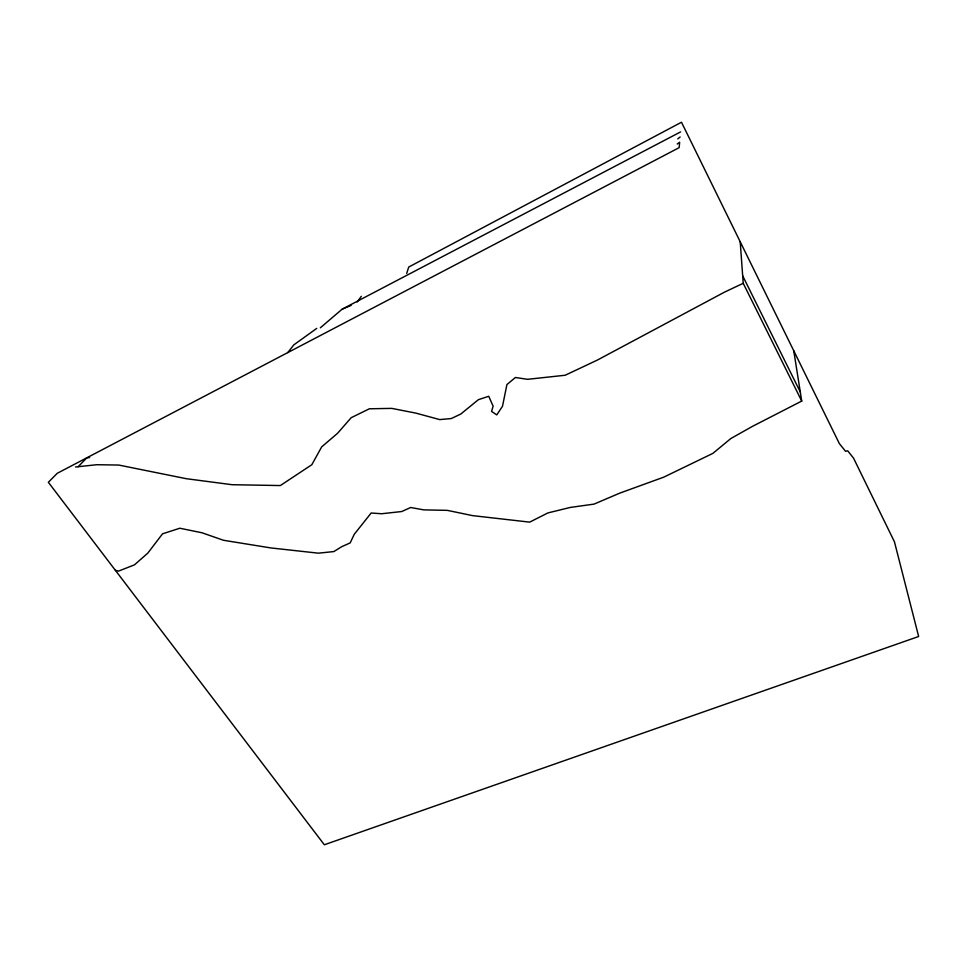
<?xml version="1.0" encoding="UTF-8"?>
<svg xmlns="http://www.w3.org/2000/svg" width="967" height="967" viewBox="0 0 967 967"><rect width="100%" height="100%" fill="white"/><g stroke="black" fill="none" stroke-linecap="round" stroke-linejoin="round"><path stroke-width="1.45" d="M406.708 273.419L408.727 267.049L681.481 122.229L839.344 443.575L845.569 451.311L847.66 450.779L853.523 458.116L894.463 541.846L918.65 636.491L324.332 844.771L48.35 482.279L57.319 473.262L679.148 147.649L679.644 142.234L677.226 144.035M357.161 302.03L361.32 296.313M287.743 352.604L293.859 344.844L316.741 328.393M78.146 466.723L86.812 457.826L89.641 457.512M320.367 327.789L342.1 309.21L680.587 131.911M677.782 138.885L680.127 136.988M793.762 350.803L801.728 401.075L752.362 426.411L730.847 438.535L712.836 453.402L663.761 477.154L619.847 493.097L594.04 504.109L570.228 507.445L547.938 512.921L529.662 522.132L472.597 515.629L447.334 510.358L423.776 509.875L410.661 507.506L401.728 511.531L381.651 513.743L371.159 513.006L354.224 534.34L350.187 542.898L341.641 546.73L333.833 551.577L318.385 553.172L270.953 547.951L223.498 540.275L201.922 532.757L179.826 528.236L162.541 533.808L147.806 553.124L134.449 564.861L118.518 571.11L115.399 570.349M740.202 241.774L743.224 283.295L724.416 292.191L597.183 360.171L565.175 375.244L527.559 379.318L515.387 377.493L506.913 384.588L502.502 406.261L496.772 414.903L491.574 411.398L493.122 406.2L488.746 396.265L478.351 399.709L460.775 414.045L451.275 418.554L439.707 419.593L415.919 413.127L391.72 408.376L369.37 408.787L351.166 417.708L337.592 433.264L321.673 446.887L311.821 464.716L280.345 485.555L232.092 484.709L186.244 478.689L118.76 465.054L96.76 464.716L75.499 467.001M342.1 309.21L351.154 305.379M742.68 275.813L800.301 392.046M743.224 283.295L801.728 401.075"/></g></svg>
